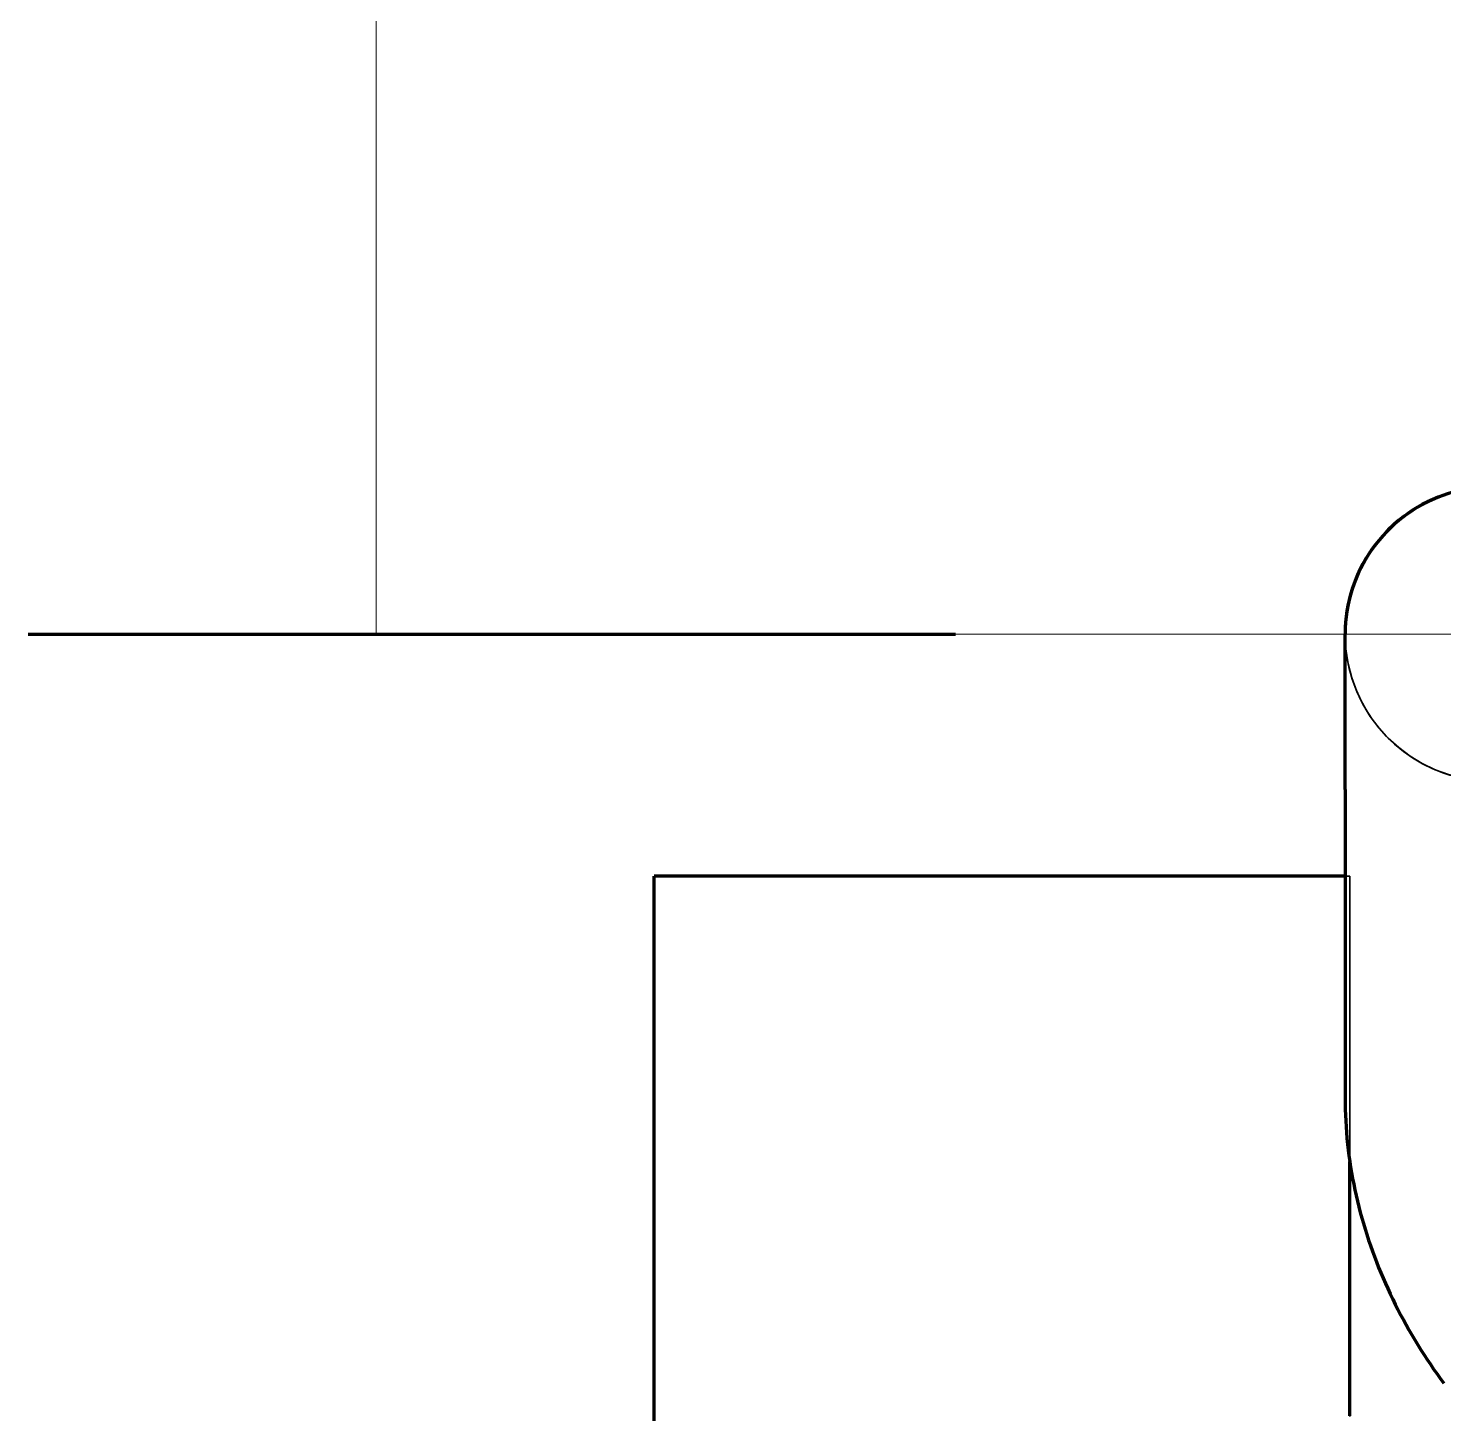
# Model space of a CAD drawing. Header units: millimetres. Extents: x 0 to 2382, y 0 to 420.
# Drawn here: x 133 to 145.21, y 136.86 to 148.81 of the extents above; entities that cross this region are included whole.
import ezdxf

# ---------------------------------------------------------------- set-up
doc = ezdxf.new("R2010")
doc.units = ezdxf.units.MM
doc.linetypes.add('IRAM-E-TRAZOS', pattern=[5, 4, -1])
doc.linetypes.add('IRAM-F-TRAZO-PUNTO', pattern=[20, 15, -2, 1, -2])
for name, color, linetype, lineweight in [('01-VISIBLE', 7, 'CONTINUOUS', 70), ('02-OCULTA', 4, 'IRAM-E-TRAZOS', 35), ('03-EJE', 1, 'IRAM-F-TRAZO-PUNTO', 18), ('07-RECUADRO', 7, 'CONTINUOUS', 70), ('08-FINA', 5, 'CONTINUOUS', 18)]:
    doc.layers.add(name, color=color, linetype=linetype, lineweight=lineweight)

msp = doc.modelspace()

# ---------------------------------------------------------------- linework, layer by layer
at = {"layer": '01-VISIBLE'}
for p, q in [((144.36, 142.248), (144.36, 139.588)), ((144.36, 141.5), (138.4, 141.5))]:
    msp.add_line(p, q, dxfattribs=at)
for points in [[(144.36, 142.248), (144.36, 142.299), (144.36, 142.351), (144.36, 142.402), (144.36, 142.454), (144.36, 142.505), (144.36, 142.557), (144.36, 142.608), (144.36, 142.66), (144.36, 142.712), (144.36, 142.763), (144.36, 142.815), (144.36, 142.866), (144.36, 142.918), (144.36, 142.969), (144.36, 143.021), (144.36, 143.072), (144.36, 143.124), (144.36, 143.175), (144.36, 143.227), (144.36, 143.278), (144.36, 143.33), (144.36, 143.381), (144.36, 143.433), (144.36, 143.484), (144.36, 143.536), (144.36, 143.588)], [(138.4, 136.775), (138.4, 136.863), (138.4, 136.95), (138.4, 137.038), (138.4, 137.125), (138.4, 137.213), (138.4, 137.3), (138.4, 137.388), (138.4, 137.475), (138.4, 137.563), (138.4, 137.65), (138.4, 137.738), (138.4, 137.825), (138.4, 137.913), (138.4, 138), (138.4, 138.088), (138.4, 138.175), (138.4, 138.263), (138.4, 138.35), (138.4, 138.438), (138.4, 138.525), (138.4, 138.613), (138.4, 138.7), (138.4, 138.788), (138.4, 138.875), (138.4, 138.963), (138.4, 139.05), (138.4, 139.138), (138.4, 139.225), (138.4, 139.313), (138.4, 139.4), (138.4, 139.488), (138.4, 139.575), (138.4, 139.663), (138.4, 139.75), (138.4, 139.838), (138.4, 139.925), (138.4, 140.013), (138.4, 140.1), (138.4, 140.188), (138.4, 140.275), (138.4, 140.363), (138.4, 140.45), (138.4, 140.538), (138.4, 140.625), (138.4, 140.713), (138.4, 140.8), (138.4, 140.888), (138.4, 140.975), (138.4, 141.063), (138.4, 141.15), (138.4, 141.238), (138.4, 141.325), (138.4, 141.413), (138.4, 141.5)], [(144.36, 139.588), (144.36, 139.537), (144.361, 139.487), (144.363, 139.437), (144.365, 139.388), (144.368, 139.338), (144.372, 139.288), (144.376, 139.238), (144.381, 139.188), (144.387, 139.138), (144.393, 139.089), (144.4, 139.039), (144.408, 138.99), (144.416, 138.94), (144.425, 138.891), (144.434, 138.842), (144.444, 138.793), (144.455, 138.744), (144.466, 138.696), (144.478, 138.647), (144.491, 138.599), (144.504, 138.55), (144.518, 138.502), (144.532, 138.454), (144.547, 138.407), (144.563, 138.359), (144.579, 138.312), (144.596, 138.265), (144.613, 138.218), (144.631, 138.171), (144.649, 138.124), (144.668, 138.078), (144.688, 138.032), (144.708, 137.986), (144.729, 137.941), (144.75, 137.895), (144.771, 137.85), (144.793, 137.805), (144.816, 137.761), (144.839, 137.716), (144.863, 137.672), (144.887, 137.629), (144.911, 137.585), (144.936, 137.542), (144.962, 137.499), (144.988, 137.456), (145.014, 137.413), (145.041, 137.371), (145.068, 137.329), (145.096, 137.288), (145.124, 137.246), (145.153, 137.205), (145.182, 137.164), (145.211, 137.124)], [(144.4, 136.843), (144.4, 136.924), (144.4, 137.005), (144.4, 137.087), (144.4, 137.168), (144.4, 137.249), (144.4, 137.331), (144.4, 137.412), (144.4, 137.494), (144.4, 137.575), (144.4, 137.656), (144.4, 137.738), (144.4, 137.819), (144.4, 137.9), (144.4, 137.982), (144.4, 138.063), (144.4, 138.144), (144.4, 138.226), (144.4, 138.307), (144.4, 138.388), (144.4, 138.47), (144.4, 138.551), (144.4, 138.632), (144.4, 138.714), (144.4, 138.795), (144.4, 138.876), (144.4, 138.958), (144.4, 139.039)]]:
    msp.add_lwpolyline(points, dxfattribs=at)
for start, end in [(0, 180), (109.2851, -180)]:
    msp.add_arc((145.63, 143.588), 1.27, start, end, dxfattribs=at)
at = {"layer": '02-OCULTA'}
msp.add_line((144.4, 141.5), (144.36, 141.5), dxfattribs=at)
for points in [[(138.4, 141.5), (138.4, 141.45), (138.4, 141.4), (138.4, 141.35), (138.4, 141.299), (138.4, 141.249), (138.4, 141.199), (138.4, 141.149), (138.4, 141.099), (138.4, 141.049), (138.4, 140.999), (138.4, 140.948), (138.4, 140.898), (138.4, 140.848), (138.4, 140.798), (138.4, 140.748), (138.4, 140.698), (138.4, 140.648), (138.4, 140.597), (138.4, 140.547), (138.4, 140.497), (138.4, 140.447), (138.4, 140.397), (138.4, 140.347), (138.4, 140.297), (138.4, 140.246), (138.4, 140.196), (138.4, 140.146), (138.4, 140.096), (138.4, 140.046), (138.4, 139.996), (138.4, 139.946), (138.4, 139.895), (138.4, 139.845), (138.4, 139.795), (138.4, 139.745), (138.4, 139.695), (138.4, 139.645), (138.4, 139.595), (138.4, 139.544), (138.4, 139.494), (138.4, 139.444), (138.4, 139.394), (138.4, 139.344), (138.4, 139.294), (138.4, 139.244), (138.4, 139.193), (138.4, 139.143), (138.4, 139.093), (138.4, 139.043), (138.4, 138.993), (138.4, 138.943), (138.4, 138.893), (138.4, 138.842), (138.4, 138.792), (138.4, 138.742), (138.4, 138.692), (138.4, 138.642), (138.4, 138.592), (138.4, 138.542), (138.4, 138.491), (138.4, 138.441), (138.4, 138.391), (138.4, 138.341), (138.4, 138.291), (138.4, 138.241), (138.4, 138.191), (138.4, 138.14), (138.4, 138.09), (138.4, 138.04), (138.4, 137.99), (138.4, 137.94), (138.4, 137.89), (138.4, 137.84), (138.4, 137.789), (138.4, 137.739), (138.4, 137.689), (138.4, 137.639), (138.4, 137.589), (138.4, 137.539), (138.4, 137.489), (138.4, 137.438), (138.4, 137.388), (138.4, 137.338), (138.4, 137.288), (138.4, 137.238), (138.4, 137.188), (138.4, 137.138), (138.4, 137.087), (138.4, 137.037), (138.4, 136.987), (138.4, 136.937), (138.4, 136.887), (138.4, 136.837)], [(144.4, 139.039), (144.4, 139.089), (144.4, 139.14), (144.4, 139.19), (144.4, 139.24), (144.4, 139.29), (144.4, 139.34), (144.4, 139.391), (144.4, 139.441), (144.4, 139.491), (144.4, 139.541), (144.4, 139.592), (144.4, 139.642), (144.4, 139.692), (144.4, 139.742), (144.4, 139.792), (144.4, 139.843), (144.4, 139.893), (144.4, 139.943), (144.4, 139.993), (144.4, 140.044), (144.4, 140.094), (144.4, 140.144), (144.4, 140.194), (144.4, 140.244), (144.4, 140.295), (144.4, 140.345), (144.4, 140.395), (144.4, 140.445), (144.4, 140.496), (144.4, 140.546), (144.4, 140.596), (144.4, 140.646), (144.4, 140.696), (144.4, 140.747), (144.4, 140.797), (144.4, 140.847), (144.4, 140.897), (144.4, 140.948), (144.4, 140.998), (144.4, 141.048), (144.4, 141.098), (144.4, 141.148), (144.4, 141.199), (144.4, 141.249), (144.4, 141.299), (144.4, 141.349), (144.4, 141.4), (144.4, 141.45), (144.4, 141.5)], [(144.4, 141.5), (144.4, 141.45), (144.4, 141.4), (144.4, 141.35), (144.4, 141.299), (144.4, 141.249), (144.4, 141.199), (144.4, 141.149), (144.4, 141.099), (144.4, 141.049), (144.4, 140.999), (144.4, 140.948), (144.4, 140.898), (144.4, 140.848), (144.4, 140.798), (144.4, 140.748), (144.4, 140.698), (144.4, 140.648), (144.4, 140.597), (144.4, 140.547), (144.4, 140.497), (144.4, 140.447), (144.4, 140.397), (144.4, 140.347), (144.4, 140.297), (144.4, 140.246), (144.4, 140.196), (144.4, 140.146), (144.4, 140.096), (144.4, 140.046), (144.4, 139.996), (144.4, 139.946), (144.4, 139.895), (144.4, 139.845), (144.4, 139.795), (144.4, 139.745), (144.4, 139.695), (144.4, 139.645), (144.4, 139.595), (144.4, 139.544), (144.4, 139.494), (144.4, 139.444), (144.4, 139.394), (144.4, 139.344), (144.4, 139.294), (144.4, 139.244), (144.4, 139.193), (144.4, 139.143), (144.4, 139.093), (144.4, 139.043), (144.4, 138.993), (144.4, 138.943), (144.4, 138.893), (144.4, 138.842), (144.4, 138.792), (144.4, 138.742), (144.4, 138.692), (144.4, 138.642), (144.4, 138.592), (144.4, 138.542), (144.4, 138.491), (144.4, 138.441), (144.4, 138.391), (144.4, 138.341), (144.4, 138.291), (144.4, 138.241), (144.4, 138.191), (144.4, 138.14), (144.4, 138.09), (144.4, 138.04), (144.4, 137.99), (144.4, 137.94), (144.4, 137.89), (144.4, 137.84), (144.4, 137.789), (144.4, 137.739), (144.4, 137.689), (144.4, 137.639), (144.4, 137.589), (144.4, 137.539), (144.4, 137.489), (144.4, 137.438), (144.4, 137.388), (144.4, 137.338), (144.4, 137.288), (144.4, 137.238), (144.4, 137.188), (144.4, 137.138), (144.4, 137.087), (144.4, 137.037), (144.4, 136.987), (144.4, 136.937), (144.4, 136.887), (144.4, 136.837)]]:
    msp.add_lwpolyline(points, dxfattribs=at)
for start, end in [(95.7106, 109.2851), (180, 0), (-180, -109.2851), (-109.2851, -95.7106)]:
    msp.add_arc((145.63, 143.588), 1.27, start, end, dxfattribs=at)
at = {"layer": '03-EJE'}
msp.add_line((133, 143.588), (193, 143.588), dxfattribs=at)
at = {"layer": '07-RECUADRO'}
msp.add_line((133, 143.588), (141, 143.588), dxfattribs=at)
at = {"layer": '08-FINA'}
msp.add_line((136, 143.588), (136, 152.588), dxfattribs=at)

doc.saveas('drawing.dxf')
